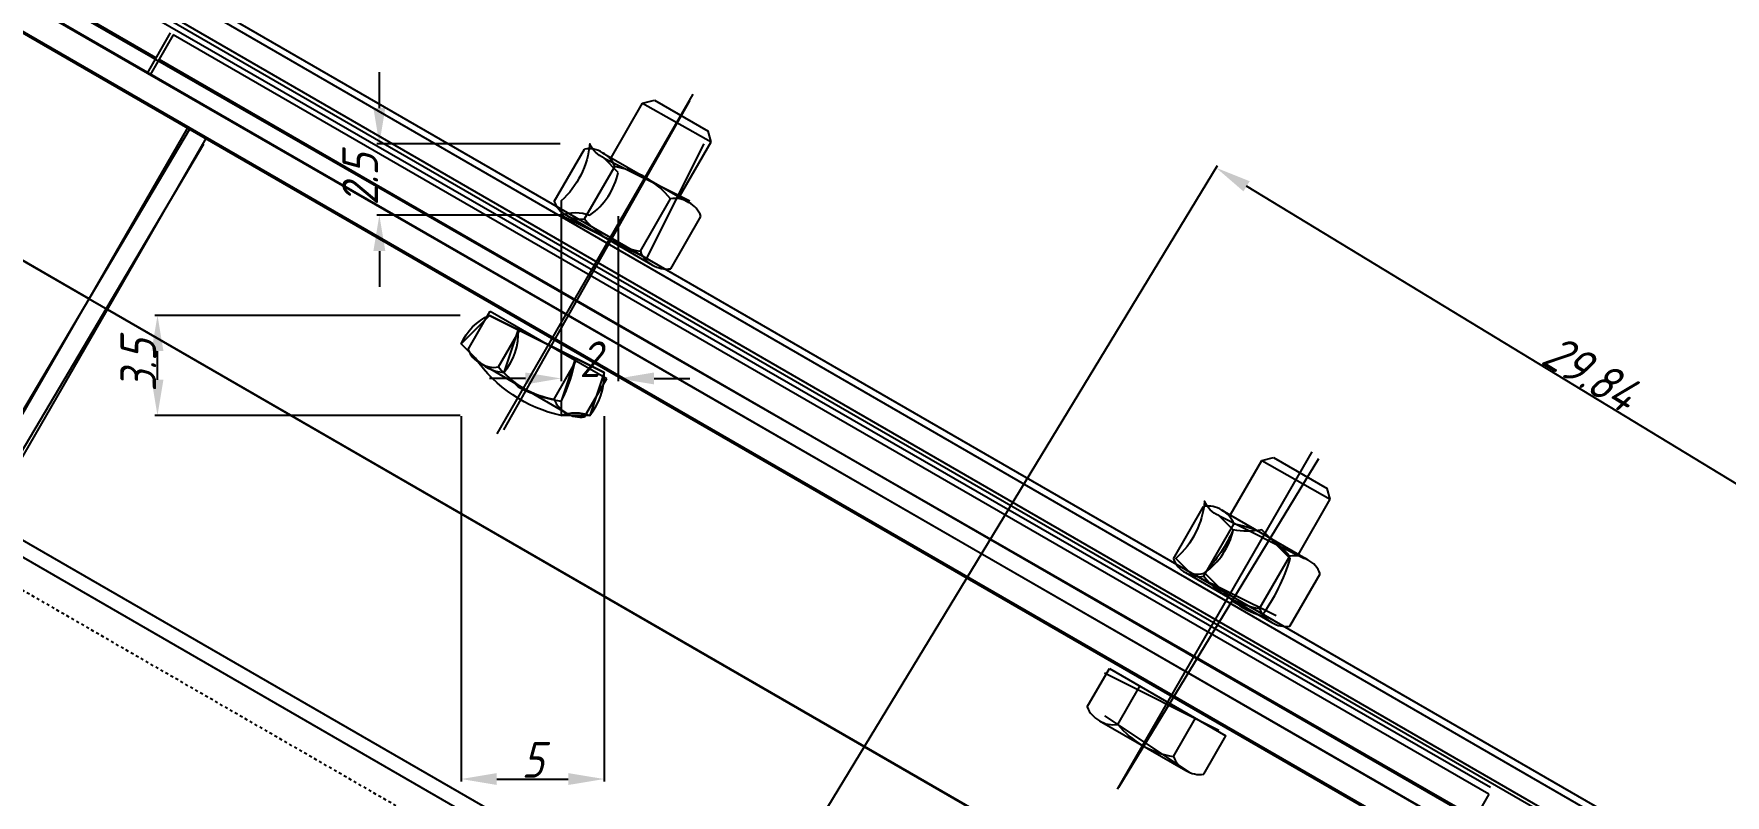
# Model space of a CAD drawing. Header units: millimetres. Extents: x 2787 to 6144, y -18 to 478.
# Drawn here: x 5946.6 to 6005.7, y 221.2 to 247.8 of the extents above; entities that cross this region are included whole.
import ezdxf

# ---------------------------------------------------------------- set-up
doc = ezdxf.new("R2010")
doc.units = ezdxf.units.MM
for name, pattern in [('ACAD_ISO02W100', [15, 12, -3]), ('CENTER', [50.8, 31.75, -6.35, 6.35, -6.35]), ('HIDDEN', [0.2, 0.1, -0.1])]:
    doc.linetypes.add(name, pattern=pattern)
for name, color, linetype in [('ADIM', 3, 'Continuous'), ('ADIM_CLEAN', 3, 'Continuous'), ('ADIM_CLEAN_L', 3, 'Continuous')]:
    doc.layers.add(name, color=color, linetype=linetype)
for name, color, linetype, lineweight in [('中心线', 1, 'CENTER', 13), ('尺寸线', 22, 'Continuous', 13), ('虚线', 8, 'ACAD_ISO02W100', 13)]:
    doc.layers.add(name, color=color, linetype=linetype, lineweight=lineweight)
doc.styles.get("Standard").update_dxf_attribs({"font": 'gbeitc.shx', "bigfont": 'gbcbig.shx'})
doc.dimstyles.new('ADIM', dxfattribs={"dimscale": 0.5, "dimtxt": 2.5, "dimasz": 2.5, "dimexe": 0.18, "dimexo": 0.0625, "dimgap": 0.09, "dimtad": 1, "dimdec": 4, "dimzin": 0, "dimdsep": 46, "dimtxsty": 'Standard', "dimcen": 0.09, "dimadec": 0, "dimazin": 0, "dimtfac": 1, "dimtdec": 4, "dimtofl": 0, "dimtmove": 0, "dimatfit": 3, "dimfxl": 1, "dimtolj": 1, "dimtzin": 0, "dimarcsym": 0})

# ---------------------------------------------------------------- blocks, each defined once
blk = doc.blocks.new('*D20')
at = {"layer": 'ADIM', "color": 0, "lineweight": -2, "transparency": 16777216}
for p, q in [((5895.516, 227.527), (5926.949, 279.239)), ((5951.334, 264.311), (5927.97, 278.513)), ((5921.016, 212.027), (5952.449, 263.739))]:
    blk.add_line(p, q, dxfattribs=at)
at = {"layer": 'ADIM', "color": 0, "transparency": 16777216}
for points in [[(5928.079, 278.691), (5927.862, 278.335), (5926.902, 279.162)], [(5951.442, 264.489), (5951.226, 264.133), (5952.402, 263.662)]]:
    blk.add_solid(points, dxfattribs=at)
at = {"layer": 'Defpoints', "color": 0, "transparency": 16777216}
for p in [(5926.902, 279.162), (5895.5, 227.5), (5921, 212)]:
    blk.add_point(p, dxfattribs=at)
at = {"layer": 'ADIM', "color": 0, "transparency": 16777216, "insert": (5940, 271.984), "char_height": 1.25, "attachment_point": 5, "rotation": 328.70696}
blk.add_mtext('\\A1;29.84', dxfattribs=at)
blk = doc.blocks.new('*D46')
at = {"layer": 'ADIM', "color": 0, "lineweight": -2, "transparency": 16777216}
for p, q in [((5956.516, 191.527), (5987.949, 243.239)), ((6012.334, 228.311), (5988.97, 242.513)), ((5982.016, 176.027), (6013.449, 227.739))]:
    blk.add_line(p, q, dxfattribs=at)
at = {"layer": 'ADIM', "color": 0, "transparency": 16777216}
for points in [[(5989.079, 242.691), (5988.862, 242.335), (5987.902, 243.162)], [(6012.442, 228.489), (6012.226, 228.133), (6013.402, 227.662)]]:
    blk.add_solid(points, dxfattribs=at)
at = {"layer": 'Defpoints', "color": 0, "transparency": 16777216}
for p in [(5987.902, 243.162), (5956.5, 191.5), (5982, 176)]:
    blk.add_point(p, dxfattribs=at)
at = {"layer": 'ADIM', "color": 0, "transparency": 16777216, "insert": (6001, 235.984), "char_height": 1.25, "attachment_point": 5, "rotation": 328.70696}
blk.add_mtext('\\A1;29.84', dxfattribs=at)
blk = doc.blocks.new('*D192')
at = {"layer": 'ADIM', "color": 0, "lineweight": -2, "transparency": 16777216}
for p, q in [((5961.5, 234.469), (5961.5, 221.697)), ((5966.5, 234.469), (5966.5, 221.697)), ((5962.75, 221.787), (5965.25, 221.787))]:
    blk.add_line(p, q, dxfattribs=at)
at = {"layer": 'ADIM', "color": 0, "transparency": 16777216}
for points in [[(5962.75, 221.995), (5962.75, 221.579), (5961.5, 221.787)], [(5965.25, 221.995), (5965.25, 221.579), (5966.5, 221.787)]]:
    blk.add_solid(points, dxfattribs=at)
at = {"layer": 'Defpoints', "color": 0, "transparency": 16777216}
for p in [(5961.5, 234.5), (5966.5, 234.5), (5966.5, 221.787)]:
    blk.add_point(p, dxfattribs=at)
at = {"layer": 'ADIM', "color": 0, "transparency": 16777216, "insert": (5964, 222.457), "char_height": 1.25, "attachment_point": 5}
blk.add_mtext('\\A1;5', dxfattribs=at)
blk = doc.blocks.new('*D193')
at = {"layer": 'ADIM', "color": 0, "lineweight": -2, "transparency": 16777216}
for p, q in [((5961.469, 238), (5950.794, 238)), ((5950.884, 235.75), (5950.884, 236.75)), ((5961.469, 234.5), (5950.794, 234.5))]:
    blk.add_line(p, q, dxfattribs=at)
at = {"layer": 'ADIM', "color": 0, "transparency": 16777216}
for points in [[(5950.676, 236.75), (5951.093, 236.75), (5950.884, 238)], [(5950.676, 235.75), (5951.093, 235.75), (5950.884, 234.5)]]:
    blk.add_solid(points, dxfattribs=at)
at = {"layer": 'Defpoints', "color": 0, "transparency": 16777216}
for p in [(5950.884, 238), (5961.5, 238), (5961.5, 234.5)]:
    blk.add_point(p, dxfattribs=at)
at = {"layer": 'ADIM', "color": 0, "transparency": 16777216, "insert": (5950.214, 236.25), "char_height": 1.25, "attachment_point": 5, "rotation": 90}
blk.add_mtext('\\A1;3.5', dxfattribs=at)
blk = doc.blocks.new('*D194')
at = {"layer": 'ADIM', "color": 0, "lineweight": -2, "transparency": 16777216}
for p, q in [((5965, 241.469), (5965, 235.704)), ((5967, 241.469), (5967, 235.704)), ((5963.75, 235.794), (5962.5, 235.794)), ((5968.25, 235.794), (5969.5, 235.794))]:
    blk.add_line(p, q, dxfattribs=at)
at = {"layer": 'ADIM', "color": 0, "transparency": 16777216}
for points in [[(5963.75, 236.002), (5963.75, 235.585), (5965, 235.794)], [(5968.25, 236.002), (5968.25, 235.585), (5967, 235.794)]]:
    blk.add_solid(points, dxfattribs=at)
at = {"layer": 'Defpoints', "color": 0, "transparency": 16777216}
for p in [(5965, 241.5), (5967, 241.5), (5967, 235.794)]:
    blk.add_point(p, dxfattribs=at)
at = {"layer": 'ADIM', "color": 0, "transparency": 16777216, "insert": (5966, 236.464), "char_height": 1.25, "attachment_point": 5}
blk.add_mtext('\\A1;2', dxfattribs=at)
blk = doc.blocks.new('*D195')
at = {"layer": 'ADIM', "color": 0, "lineweight": -2, "transparency": 16777216}
for p, q in [((5958.643, 245.25), (5958.643, 246.5)), ((5964.969, 244), (5958.553, 244)), ((5964.969, 241.5), (5958.553, 241.5)), ((5958.643, 240.25), (5958.643, 239))]:
    blk.add_line(p, q, dxfattribs=at)
at = {"layer": 'ADIM', "color": 0, "transparency": 16777216}
for points in [[(5958.435, 245.25), (5958.852, 245.25), (5958.643, 244)], [(5958.435, 240.25), (5958.852, 240.25), (5958.643, 241.5)]]:
    blk.add_solid(points, dxfattribs=at)
at = {"layer": 'Defpoints', "color": 0, "transparency": 16777216}
for p in [(5958.643, 244), (5965, 244), (5965, 241.5)]:
    blk.add_point(p, dxfattribs=at)
at = {"layer": 'ADIM', "color": 0, "transparency": 16777216, "insert": (5957.973, 242.75), "char_height": 1.25, "attachment_point": 5, "rotation": 90}
blk.add_mtext('\\A1;2.5', dxfattribs=at)

msp = doc.modelspace()

# ---------------------------------------------------------------- linework, layer by layer
at = {"color": 7, "linetype": 'Continuous', "lineweight": -3}
for p, q in [((6139.25092, 140.76587), (5731.60126, 376.32245)), ((6138.87591, 140.11634), (5731.22628, 375.67295)), ((5730.10334, 373.72797), (6137.87692, 138.38603)), ((5729.60334, 372.86194), (6137.37707, 137.51992)), ((6113.91684, 132.7302), (5721.6621, 359.10731)), ((5950.83011, 247.00885), (5904.8298, 273.56714)), ((5902.58315, 265.08585), (5948.48712, 238.59386)), ((5951.33003, 247.87474), (5950.51766, 246.46767)), ((5951.43827, 247.81225), (5950.6259, 246.40518)), ((5997.43858, 221.25395), (5951.43827, 247.81225)), ((5996.93866, 220.38806), (5950.93835, 246.94636)), ((5967.85044, 245.42309), (5968.26035, 245.52648)), ((5968.26035, 245.52648), (5970.13591, 244.44362)), ((5966.74768, 243.51306), (5967.85044, 245.42309)), ((5967.85044, 245.42309), (5970.24582, 244.07201)), ((5951.94262, 244.57896), (5944.00512, 230.83081)), ((5970.24582, 244.07201), (5970.13591, 244.44362)), ((5952.5922, 244.20408), (5944.6547, 230.45592)), ((5964.7579, 241.98458), (5965.81399, 243.81379)), ((5969.12925, 242.13806), (5970.24582, 244.07201)), ((5965.8204, 241.37115), (5966.87649, 243.20036)), ((5966.44845, 243.68583), (5969.46091, 241.94658)), ((5967.77036, 240.24533), (5968.82646, 242.07455)), ((5965.18595, 241.49911), (5968.19841, 239.75987)), ((5968.83286, 239.6319), (5969.88896, 241.46111)), ((5949.1367, 238.21898), (5995.04068, 211.72699)), ((5961.747, 236.8085), (5962.5188, 238.1453)), ((5962.5188, 238.1453), (5966.59376, 235.79262)), ((5962.8095, 236.19507), (5963.5813, 237.53186)), ((5962.17505, 236.32303), (5965.18751, 234.58379)), ((5964.75946, 235.06926), (5965.53126, 236.40605)), ((5965.82196, 234.45582), (5966.59376, 235.79262)), ((5988.4005, 231.01684), (5989.50326, 232.92687)), ((5989.50326, 232.92687), (5989.91316, 233.03026)), ((5989.50326, 232.92687), (5991.89863, 231.57578)), ((5989.91316, 233.03026), (5991.78872, 231.9474)), ((5991.89863, 231.57578), (5991.78872, 231.9474)), ((5986.41071, 229.48836), (5987.46681, 231.31757)), ((5990.78207, 229.64184), (5991.89863, 231.57578)), ((5987.47321, 228.87492), (5988.52931, 230.70414)), ((5988.10126, 231.18961), (5991.11373, 229.45036)), ((5989.42318, 227.74911), (5990.47927, 229.57833)), ((5986.83876, 229.00289), (5989.85123, 227.26365)), ((5990.48568, 227.13568), (5991.54177, 228.96489)), ((5983.39982, 224.31228), (5984.17162, 225.64908)), ((5984.17162, 225.64908), (5988.24658, 223.29639)), ((5984.46232, 223.69885), (5985.23412, 225.03564)), ((5983.82787, 223.82681), (5986.84033, 222.08757)), ((5986.41228, 222.57303), (5987.18408, 223.90983)), ((5987.47478, 221.9596), (5988.24658, 223.29639)), ((5997.43858, 221.25395), (5996.62621, 219.84688))]:
    msp.add_line(p, q, dxfattribs=at)
for centre, radius, start, end in [((5965.96851, 242.94311), 0.88429, 57.1298859, 100.0632782), ((5966.0452, 242.89883), 0.88429, 19.9367218, 62.8701141), ((5966.31511, 239.91965), 3.32839, 60.4883334, 80.28977), ((5966.26598, 239.94802), 3.32839, 39.71023, 59.5116666), ((5965.58919, 242.28611), 0.88429, 199.9367218, 242.8701141), ((5968.98097, 241.20387), 0.88429, 57.1298859, 100.0632782), ((5969.05767, 241.15959), 0.88429, 19.9367218, 62.8701141), ((5965.66588, 242.24183), 0.88429, 237.1298859, 280.0632782), ((5968.38088, 243.49767), 3.32839, 219.71023, 239.5116666), ((5968.33174, 243.52604), 3.32839, 240.4883334, 260.28977), ((5968.60165, 240.54686), 0.88429, 199.9367218, 242.8701141), ((5968.67834, 240.50258), 0.88429, 237.1298859, 280.0632782), ((5962.57829, 237.11003), 0.88429, 199.9367218, 242.8701141), ((5962.65498, 237.06575), 0.88429, 237.1298859, 280.0632782), ((5965.36998, 238.32159), 3.32839, 219.71023, 239.5116666), ((5965.32085, 238.34996), 3.32839, 240.4883334, 260.28977), ((5965.59076, 235.37078), 0.88429, 199.9367218, 242.8701141), ((5965.66745, 235.3265), 0.88429, 237.1298859, 280.0632782), ((5987.62133, 230.44689), 0.88429, 57.1298859, 100.0632782), ((5987.69802, 230.40261), 0.88429, 19.9367218, 62.8701141), ((5987.96793, 227.42343), 3.32839, 60.4883334, 80.28977), ((5987.91879, 227.4518), 3.32839, 39.71023, 59.5116666), ((5990.63379, 228.70764), 0.88429, 57.1298859, 100.0632782), ((5987.24201, 229.78989), 0.88429, 199.9367218, 242.8701141), ((5987.3187, 229.74561), 0.88429, 237.1298859, 280.0632782), ((5990.71048, 228.66337), 0.88429, 19.9367218, 62.8701141), ((5990.0337, 231.00145), 3.32839, 219.71023, 239.5116666), ((5989.98456, 231.02982), 3.32839, 240.4883334, 260.28977), ((5990.25447, 228.05064), 0.88429, 199.9367218, 242.8701141), ((5990.33116, 228.00636), 0.88429, 237.1298859, 280.0632782), ((5984.23111, 224.61381), 0.88429, 199.9367218, 242.8701141), ((5984.3078, 224.56953), 0.88429, 237.1298859, 280.0632782), ((5987.0228, 225.82537), 3.32839, 219.71023, 239.5116666), ((5986.97366, 225.85374), 3.32839, 240.4883334, 260.28977), ((5987.24357, 222.87456), 0.88429, 199.9367218, 242.8701141), ((5987.32026, 222.83028), 0.88429, 237.1298859, 280.0632782)]:
    msp.add_arc(centre, radius, start, end, dxfattribs=at)
at = {"layer": 'ADIM_CLEAN'}
for points in [[(5967, 243), (5966.5, 243.5, -0.18955484), (5966, 244, -0.18955484), (5965, 242), (5965, 241.5, -0.18955484), (5966, 241.5, 0.18955484)], [(5965.5, 236.5), (5965, 235), (5965, 234.5, -0.18955484), (5966, 234.5, 0.18955484), (5966.5, 236), (5962.5, 238), (5961.5, 237), (5962, 236.5, 0.18955484), (5963, 236, 0.18955484), (5963.5, 237.5), (5963, 236), (5963.5, 235.5, 0.0866157), (5965, 235, 0.0866157)], [(5966, 234.5), (5965, 234.5, -0.18955484), (5962, 236.5), (5961.5, 237, -0.18955484), (5962.5, 238), (5966.5, 236)], [(5988.5, 230.5), (5988, 231, -0.18955484), (5987.5, 231.5, -0.18955484), (5986.5, 229.5), (5987, 229, 0.18955484), (5987.5, 229, 0.18955484)], [(5987.5, 229), (5988.5, 228, 0.0866157), (5989.5, 227.5, 0.0866157), (5990.5, 229.5), (5989.5, 230.5, -0.0866157), (5988.5, 230.5, -0.0866157)]]:
    msp.add_lwpolyline(points, format="xyb", close=True, dxfattribs=at)
at = {"layer": 'ADIM_CLEAN_L'}
for p, q in [((5731.5, 376.5), (6139.5, 141)), ((5731, 375.5), (6139, 140)), ((5730, 373.5), (6138, 138.5)), ((5729.5, 373), (6137.5, 137.5)), ((5722, 359.5), (6114.5, 133)), ((5858.5, 300), (6043, 194)), ((5856, 292), (6088, 158)), ((5905.5, 274.5), (5997.5, 221.5)), ((5963, 234), (5969.5, 245.5)), ((5944, 231), (5952, 244.5)), ((5944.5, 230.5), (5952.5, 244)), ((5968, 240), (5970, 244)), ((5966.5, 243.5), (5969.5, 242)), ((5965, 241.5), (5968, 240)), ((5984.5, 221.5), (5991.5, 233)), ((5988, 231), (5991, 229.5)), ((5987, 229), (5990, 227.5)), ((5984, 225.5), (5988, 223.5)), ((5984, 224), (5987, 222))]:
    msp.add_line(p, q, dxfattribs=at)
at = {"layer": '中心线', "lineweight": -3}
for p, q in [((5962.7607, 233.85604), (5969.61805, 245.73332)), ((5984.4577, 221.43635), (5991.26869, 233.23332))]:
    msp.add_line(p, q, dxfattribs=at)
at = {"layer": '尺寸线', "lineweight": -3}
for p, q in [((5962.7607, 233.85604), (5969.61805, 245.73332)), ((5984.4577, 221.43635), (5991.26869, 233.23332))]:
    msp.add_line(p, q, dxfattribs=at)
at = {"layer": '虚线', "color": 251, "linetype": 'HIDDEN', "lineweight": -3}
msp.add_line((6114.0845, 131.47886), (5744.72074, 344.64518), dxfattribs=at)

# ---------------------------------------------------------------- dimensions: what is measured, and where the dimension line sits
at = {"layer": 'ADIM'}
for p1, p2, picture, middle in [((5921, 212), (5895.5, 227.5), '*D20', (5940.00032, 271.9844)), ((5982, 176), (5956.5, 191.5), '*D46', (6001.00032, 235.9844))]:
    dim = msp.add_aligned_dim(p1=p1, p2=p2, distance=-60.45704, text='29.84', dimstyle='ADIM', dxfattribs=at)
    dim.commit()
    dim.dimension.update_dxf_attribs({"geometry": picture, "text_midpoint": middle})
for base, p1, p2, text, picture, middle in [((5958.64346, 244), (5965, 241.5), (5965, 244), '2.5', '*D195', (5957.97346, 242.75)), ((5950.88446, 238), (5961.5, 234.5), (5961.5, 238), '3.5', '*D193', (5950.21446, 236.25))]:
    dim = msp.add_linear_dim(base=base, p1=p1, p2=p2, angle=90, text=text, dimstyle='ADIM', dxfattribs=at)
    dim.commit()
    dim.dimension.update_dxf_attribs({"geometry": picture, "text_midpoint": middle})
for base, p1, p2, text, picture, middle in [((5967, 235.79359), (5965, 241.5), (5967, 241.5), '2', '*D194', (5966, 236.46359)), ((5966.5, 221.78691), (5961.5, 234.5), (5966.5, 234.5), '5', '*D192', (5964, 222.45691))]:
    dim = msp.add_linear_dim(base=base, p1=p1, p2=p2, text=text, dimstyle='ADIM', dxfattribs=at)
    dim.commit()
    dim.dimension.update_dxf_attribs({"geometry": picture, "text_midpoint": middle})

doc.saveas('drawing.dxf')
